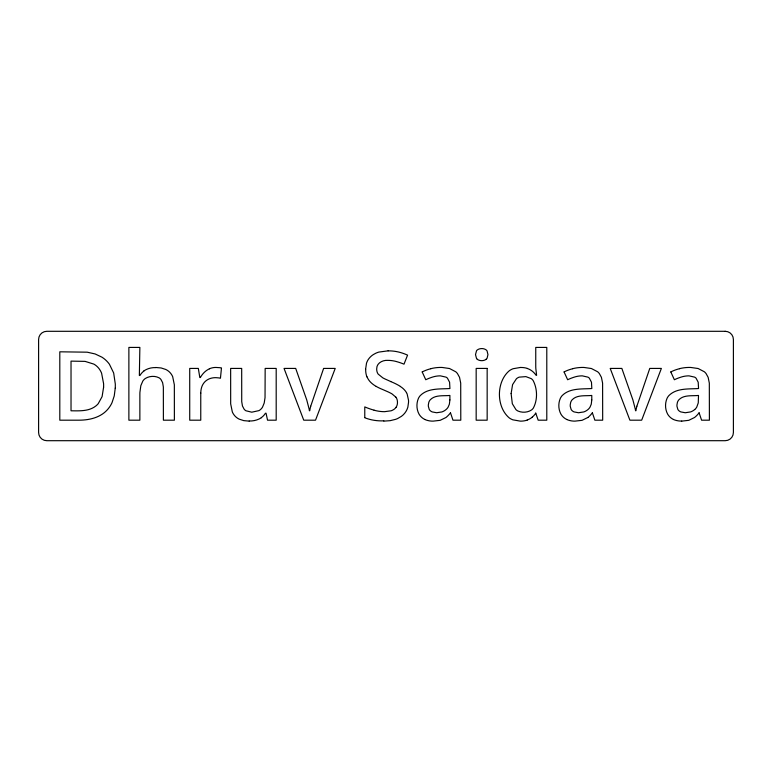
<?xml version="1.0" encoding="UTF-8"?>
<svg xmlns="http://www.w3.org/2000/svg" width="772" height="772" viewBox="0 0 772 772"><rect width="100%" height="100%" fill="white"/><g stroke="black" fill="none" stroke-linecap="round" stroke-linejoin="round"><path stroke-width="1.16" d="M365.61 369.257L366.497 363.265A15.45 15.45 0 0 1 368.389 359.337A16.916 16.916 0 0 1 373.31 354.599L375.626 353.315A23.623 23.623 0 0 1 378.898 352.071L388.113 350.835M587.849 417.478L582.059 420.325L574.986 421.126A19.599 19.599 0 0 1 566.687 419.476M520.511 367.433L513.062 368.736A17.563 17.563 0 0 0 509.423 370.656C496.155 381.696 496.058 406.815 509.279 417.932A17.293 17.293 0 0 0 512.869 419.833L520.27 421.126A20.439 20.439 0 0 0 527.189 420.113M383.858 421.126L390.159 420.672L395.65 419.331A24.839 24.839 0 0 0 397.744 418.482L401.421 416.34A17.071 17.071 0 0 0 407.838 407.24L408.533 402.328A25.688 25.688 0 0 0 408.513 400.253L407.153 394.019A13.143 13.143 0 0 0 406.439 392.62M681.715 421.126L688.788 420.325L694.578 417.478A27.049 27.049 0 0 0 699.085 412.827M450.501 412.846L452.971 420.19L460.787 420.19L460.71 383.115L459.533 377.344L457.468 373.58A12.574 12.574 0 0 0 455.76 371.786L449.536 368.524L442.115 367.453A40.115 40.115 0 0 0 430.824 368.678M592.385 412.846L594.865 420.19L602.681 420.19L602.594 383.115L601.417 377.344L599.361 373.58A12.574 12.574 0 0 0 597.653 371.786L591.42 368.524L584.008 367.453A40.115 40.115 0 0 0 572.718 368.678M699.114 412.846L701.594 420.19L709.4 420.19L709.323 383.115L708.146 377.344L706.081 373.58A12.574 12.574 0 0 0 704.373 371.786L698.149 368.524L690.728 367.453A40.115 40.115 0 0 0 679.437 368.678M535.749 413.126L538.181 420.19L546.788 420.19L546.788 347.419L535.749 347.419L535.749 366.034A40.887 40.887 0 0 0 535.826 368.466L536.598 375.288L536.077 375.288A19.464 19.464 0 0 0 532.448 371.322A16.646 16.646 0 0 0 527.372 368.514M155.674 367.482L161.174 367.974L165.777 369.47A13.944 13.944 0 0 1 171.587 374.603L171.876 375.105A15.073 15.073 0 0 1 172.687 376.697L174.347 384.803L174.385 420.19L163.394 420.19L163.355 387.013L162.612 382.642L160.914 379.428A7.411 7.411 0 0 0 159.1 377.836C154.892 375.607 149.324 375.974 145.319 378.492A10.21 10.21 0 0 0 142.81 381.069L140.832 385.662L139.915 392.35A48.906 48.906 0 0 0 139.867 394.463L139.867 420.19L128.876 420.19L128.876 347.419L139.867 347.419L139.356 375.481L139.964 375.481A15.363 15.363 0 0 1 143.968 370.994M249.163 421.126L243.749 420.624L239.175 419.138A13.838 13.838 0 0 1 233.414 413.995A15.324 15.324 0 0 1 232.324 411.91L230.674 403.843L230.645 368.418L241.684 368.418L241.723 401.633L242.456 405.995L244.135 409.199A7.315 7.315 0 0 0 245.94 410.772L251.778 412.19L258.967 410.617A9.399 9.399 0 0 0 259.73 410.135A10.123 10.123 0 0 0 262.499 407.191L264.207 403.023L265.037 397.657L265.163 368.418L276.193 368.418L276.193 420.19L267.546 420.19L266.05 413.223L265.443 413.223A14.774 14.774 0 0 1 261.283 417.642M390.777 381.561L384.871 378.907A59.521 59.521 0 0 1 382.758 377.817L378.174 374.102A7.739 7.739 0 0 1 376.852 370.849L376.717 369.807A11.435 11.435 0 0 1 376.707 368.736C376.582 363.033 382.748 359.974 387.785 360.37A31.99 31.99 0 0 1 395.853 361.402A64.028 64.028 0 0 1 404.007 364.172L407.568 355.13A52.004 52.004 0 0 0 398.236 351.945A44.139 44.139 0 0 0 388.113 350.855M395.824 397.126L392.07 393.942A23.218 23.218 0 0 0 390.893 393.276A63.825 63.825 0 0 0 388.181 391.925L382.642 389.503A54.378 54.378 0 0 1 376.205 386.425M670.82 371.969L674.371 379.737A53.249 53.249 0 0 1 681.483 376.977A25.572 25.572 0 0 1 689.01 375.858L694.665 377.141A7.652 7.652 0 0 1 696.045 378.145L698.197 382.217L698.554 388.528C688.721 389.185 676.571 387.882 668.928 395.553A12.429 12.429 0 0 0 667.066 398.313C664.856 403.283 665.049 409.421 667.683 414.197A13.249 13.249 0 0 0 673.425 419.437M564.091 371.969L567.652 379.737A53.249 53.249 0 0 1 574.754 376.977A25.572 25.572 0 0 1 582.291 375.858L587.946 377.141A7.652 7.652 0 0 1 589.326 378.145L591.477 382.217L591.825 388.528C582.001 389.185 569.842 387.882 562.209 395.553A12.429 12.429 0 0 0 560.347 398.313C558.127 403.283 558.33 409.421 560.964 414.197A13.249 13.249 0 0 0 566.706 419.437M422.207 371.969L425.758 379.737A53.249 53.249 0 0 1 432.86 376.977A25.572 25.572 0 0 1 440.397 375.858L446.052 377.141A7.652 7.652 0 0 1 447.432 378.145L449.584 382.217L449.931 388.528C440.108 389.185 427.958 387.882 420.315 395.553A12.429 12.429 0 0 0 418.453 398.313C416.243 403.283 416.436 409.421 419.071 414.197A13.249 13.249 0 0 0 424.812 419.437M364.77 417.478L364.77 406.902A74.585 74.585 0 0 0 374.082 410.183M200.759 393.112L200.759 420.19L189.719 420.19L189.719 368.418L198.327 368.418L199.823 377.537L200.344 377.537A23.083 23.083 0 0 1 204.175 372.49A18.374 18.374 0 0 1 209.434 368.813M694.742 409.507A12.873 12.873 0 0 1 690.486 411.939L685.266 412.75L680.808 411.92A7.633 7.633 0 0 1 679.235 410.993A5.288 5.288 0 0 1 677.835 409.392L676.976 406.333A11.705 11.705 0 0 1 676.957 404.866L677.411 402.376A7.797 7.797 0 0 1 678.81 399.867C683.741 394.569 692.117 396.132 698.506 395.447L698.264 402.897L696.72 407.172A9.968 9.968 0 0 1 694.742 409.498M681.715 421.068A19.599 19.599 0 0 1 673.406 419.476M670.8 371.93A40.134 40.134 0 0 1 679.457 368.736M592.365 412.827A27.049 27.049 0 0 1 587.878 417.498M564.071 371.93A40.134 40.134 0 0 1 572.727 368.736M520.511 367.491A20.854 20.854 0 0 1 527.401 368.427M535.758 413.136A17.389 17.389 0 0 1 532.217 417.16M532.236 417.189A16.781 16.781 0 0 1 527.16 420.026M450.472 412.827A27.049 27.049 0 0 1 445.984 417.498L440.165 420.325L433.102 421.126A19.599 19.599 0 0 1 424.793 419.476M422.188 371.93A40.134 40.134 0 0 1 430.844 368.736M383.838 420.827A46.156 46.156 0 0 1 364.673 417.72M395.843 397.117A7.797 7.797 0 0 1 397.348 400.813L397.455 401.903A9.168 9.168 0 0 1 396.113 407.288M396.075 407.269A7.99 7.99 0 0 1 393.72 409.527L392.475 410.231A12.506 12.506 0 0 1 391.037 410.8L384.553 411.679A38.011 38.011 0 0 1 374.082 410.202M366.912 376.842A19.416 19.416 0 0 1 365.687 369.257M366.999 376.804A17.331 17.331 0 0 0 370.743 382.362A26.103 26.103 0 0 0 376.215 386.415M390.757 381.609A60.235 60.235 0 0 1 400.417 386.415M400.359 386.511A18.943 18.943 0 0 1 406.497 392.581M261.361 417.777A21.355 21.355 0 0 1 249.173 420.991M209.424 368.784A15.469 15.469 0 0 1 215.957 367.453L220.078 367.713A19.705 19.705 0 0 1 221.477 367.945L220.445 378.241A14.321 14.321 0 0 0 218.042 377.836L216.073 377.682A19.86 19.86 0 0 0 215.494 377.672A16.463 16.463 0 0 0 209.878 378.627A13.558 13.558 0 0 0 205.149 381.532A13.626 13.626 0 0 0 201.955 386.386A18.267 18.267 0 0 0 200.816 393.102M143.901 370.878A19.792 19.792 0 0 1 155.674 367.607M477.318 359.269A3.928 3.928 0 0 1 476.527 358.469L475.513 354.618L476.527 350.739A3.821 3.821 0 0 1 477.318 349.938A7.18 7.18 0 0 1 481.091 348.626A9.563 9.563 0 0 1 482.046 348.587A7.353 7.353 0 0 1 486.138 349.899A3.908 3.908 0 0 1 487.084 350.98L487.952 354.618L487.084 358.227A4.005 4.005 0 0 1 486.109 359.269M477.299 359.298A6.842 6.842 0 0 0 480.782 360.592L481.091 360.63A9.399 9.399 0 0 0 482.046 360.649A7.276 7.276 0 0 0 486.138 359.308M511.122 393.546L512.318 403.727L515.957 409.652A9.592 9.592 0 0 0 518.06 411.061C522.335 412.914 527.749 412.576 531.609 409.903A8.434 8.434 0 0 0 533.317 408.118C537.756 399.857 537.457 388.798 533.143 380.548A8.531 8.531 0 0 0 531.3 378.656L525.896 376.62L519.209 377.132A9.496 9.496 0 0 0 516.439 378.724L512.579 384.62L511.122 393.546M449.893 399.935L449.362 404.238L448.107 407.172A9.968 9.968 0 0 1 446.12 409.498A12.873 12.873 0 0 1 441.873 411.939L436.653 412.75L432.195 411.92A7.633 7.633 0 0 1 430.622 410.993A5.288 5.288 0 0 1 429.222 409.392L428.363 406.333A11.705 11.705 0 0 1 428.344 404.866L428.798 402.376A7.797 7.797 0 0 1 430.197 399.867C435.128 394.569 443.504 396.132 449.893 395.447L449.893 399.935M591.777 399.935L591.246 404.238L590.001 407.172A9.968 9.968 0 0 1 588.013 409.498A12.873 12.873 0 0 1 583.767 411.939L578.546 412.75L574.088 411.92A7.633 7.633 0 0 1 572.515 410.993A5.288 5.288 0 0 1 571.116 409.392L570.257 406.333A11.705 11.705 0 0 1 570.238 404.866L570.691 402.376A7.797 7.797 0 0 1 572.091 399.867C577.022 394.569 585.388 396.132 591.777 395.447L591.777 399.935M103.602 387.206L102.097 396.615L98.237 403.659A17.544 17.544 0 0 1 95.873 405.956C88.915 411.495 79.352 410.868 71.024 410.791L71.024 361.122L85.065 361.373L93.846 364.104A17.09 17.09 0 0 1 99.511 369.286L100.283 370.521A20.487 20.487 0 0 1 101.605 373.233L103.583 383.616A50.363 50.363 0 0 1 103.602 387.206M115.25 388.171L114.237 395.94L112.027 402.646A28.873 28.873 0 0 1 109.875 406.516L109.267 407.404A27.03 27.03 0 0 1 102.377 414.091C95.467 418.704 86.966 420.19 78.792 420.19L59.801 420.19L59.801 351.81L87.197 352.186L95.139 353.962L101.952 357.185A27.01 27.01 0 0 1 109.412 364.22L113.667 372.982L115.298 383.983A58.402 58.402 0 0 1 115.25 388.171M310.711 406.226L310.605 406.622A39.343 39.343 0 0 0 309.755 410.733L309.398 410.743A39.324 39.324 0 0 0 309.08 408.87L306.735 399.915L295.695 368.418L284.048 368.418L303.743 420.19L315.526 420.19L335.212 368.418L323.613 368.418L310.711 406.226M636.861 406.226L636.765 406.622A39.343 39.343 0 0 0 635.916 410.733L635.559 410.743A39.324 39.324 0 0 0 635.231 408.87L632.895 399.915L621.856 368.418L610.208 368.418L629.894 420.19L641.677 420.19L661.372 368.418L649.773 368.418L636.861 406.226M725.197 331.304L46.803 331.304A8.203 8.203 0 0 0 38.6 339.506L38.6 432.494A8.203 8.203 0 0 0 46.803 440.696L725.197 440.696A8.203 8.203 0 0 0 733.4 432.494L733.4 339.506A8.203 8.203 0 0 0 725.197 331.304M487.161 368.418L476.17 368.418L476.17 420.19L487.161 420.19L487.161 368.418"/></g></svg>
